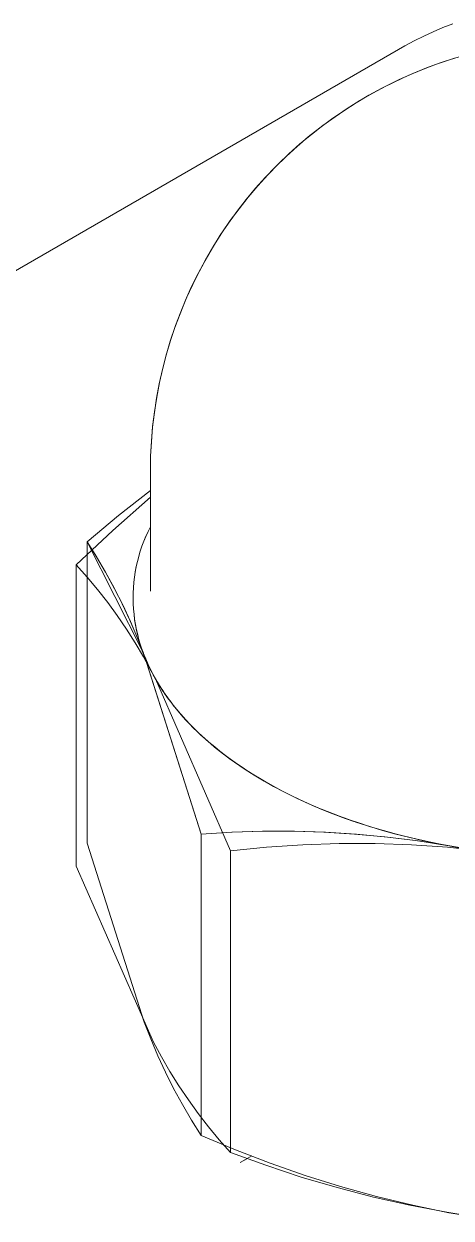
# Model space of a CAD drawing. Header units: millimetres. Extents: x -75 to 3710, y -20 to 2482.
# Drawn here: x 3580.54 to 3585.42, y 769.2 to 782.85 of the extents above; entities that cross this region are included whole.
import ezdxf

# ---------------------------------------------------------------- set-up
doc = ezdxf.new("R2010")
doc.units = ezdxf.units.MM
doc.layers.add('ZANO_R', color=7, linetype='Continuous', lineweight=0)

msp = doc.modelspace()

# ---------------------------------------------------------------- linework, layer by layer
at = {"layer": 'ZANO_R'}
for p, q in [((3585.33, 782.806), (3585.442, 782.849)), ((3585.002, 782.655), (3585.11, 782.709)), ((3585.11, 782.709), (3585.219, 782.759)), ((3585.219, 782.759), (3585.33, 782.806)), ((3567.571, 772.595), (3584.896, 782.598)), ((3584.896, 782.598), (3585.002, 782.655)), ((3585.246, 782.384), (3585.405, 782.438)), ((3585.3, 782.403), (3585.461, 782.456)), ((3585.3, 782.403), (3585.461, 782.456)), ((3585.3, 782.403), (3585.461, 782.456)), ((3585.3, 782.403), (3585.461, 782.456)), ((3585.405, 782.438), (3585.565, 782.487)), ((3584.829, 782.212), (3584.984, 782.281)), ((3584.829, 782.212), (3584.984, 782.281)), ((3584.829, 782.212), (3584.984, 782.281)), ((3584.829, 782.212), (3584.984, 782.281)), ((3584.933, 782.259), (3585.088, 782.324)), ((3584.984, 782.281), (3585.141, 782.345)), ((3584.984, 782.281), (3585.141, 782.345)), ((3584.984, 782.281), (3585.141, 782.345)), ((3584.984, 782.281), (3585.141, 782.345)), ((3585.088, 782.324), (3585.246, 782.384)), ((3585.141, 782.345), (3585.3, 782.403)), ((3585.141, 782.345), (3585.3, 782.403)), ((3585.141, 782.345), (3585.3, 782.403)), ((3585.141, 782.345), (3585.3, 782.403)), ((3584.63, 782.113), (3584.781, 782.188)), ((3584.677, 782.137), (3584.829, 782.212)), ((3584.677, 782.137), (3584.829, 782.212)), ((3584.677, 782.137), (3584.829, 782.212)), ((3584.677, 782.137), (3584.829, 782.212)), ((3584.781, 782.188), (3584.933, 782.259)), ((3584.338, 781.946), (3584.483, 782.032)), ((3584.381, 781.972), (3584.528, 782.057)), ((3584.381, 781.972), (3584.528, 782.057)), ((3584.381, 781.972), (3584.528, 782.057)), ((3584.381, 781.972), (3584.528, 782.057)), ((3584.483, 782.032), (3584.63, 782.113)), ((3584.528, 782.057), (3584.677, 782.137)), ((3584.528, 782.057), (3584.677, 782.137)), ((3584.528, 782.057), (3584.677, 782.137)), ((3584.528, 782.057), (3584.677, 782.137)), ((3584.097, 781.788), (3584.237, 781.883)), ((3584.097, 781.788), (3584.237, 781.883)), ((3584.097, 781.788), (3584.237, 781.883)), ((3584.097, 781.788), (3584.237, 781.883)), ((3584.196, 781.856), (3584.338, 781.946)), ((3584.237, 781.883), (3584.381, 781.972)), ((3584.237, 781.883), (3584.381, 781.972)), ((3584.237, 781.883), (3584.381, 781.972)), ((3584.237, 781.883), (3584.381, 781.972)), ((3583.923, 781.661), (3584.058, 781.761)), ((3583.959, 781.688), (3584.097, 781.788)), ((3583.959, 781.688), (3584.097, 781.788)), ((3583.959, 781.688), (3584.097, 781.788)), ((3583.959, 781.688), (3584.097, 781.788)), ((3584.058, 781.761), (3584.196, 781.856)), ((3583.791, 781.556), (3583.923, 781.661)), ((3583.826, 781.584), (3583.959, 781.688)), ((3583.826, 781.584), (3583.959, 781.688)), ((3583.826, 781.584), (3583.959, 781.688)), ((3583.826, 781.584), (3583.959, 781.688)), ((3583.569, 781.363), (3583.695, 781.476)), ((3583.569, 781.363), (3583.695, 781.476)), ((3583.569, 781.363), (3583.695, 781.476)), ((3583.569, 781.363), (3583.695, 781.476)), ((3583.663, 781.447), (3583.791, 781.556)), ((3583.695, 781.476), (3583.826, 781.584)), ((3583.695, 781.476), (3583.826, 781.584)), ((3583.695, 781.476), (3583.826, 781.584)), ((3583.695, 781.476), (3583.826, 781.584)), ((3583.418, 781.216), (3583.538, 781.334)), ((3583.447, 781.245), (3583.569, 781.363)), ((3583.447, 781.245), (3583.569, 781.363)), ((3583.447, 781.245), (3583.569, 781.363)), ((3583.447, 781.245), (3583.569, 781.363)), ((3583.538, 781.334), (3583.663, 781.447)), ((3583.302, 781.095), (3583.418, 781.216)), ((3583.328, 781.124), (3583.447, 781.245)), ((3583.328, 781.124), (3583.447, 781.245)), ((3583.328, 781.124), (3583.447, 781.245)), ((3583.328, 781.124), (3583.447, 781.245)), ((3583.189, 780.97), (3583.302, 781.095)), ((3583.214, 780.998), (3583.328, 781.124)), ((3583.214, 780.998), (3583.328, 781.124)), ((3583.214, 780.998), (3583.328, 781.124)), ((3583.214, 780.998), (3583.328, 781.124)), ((3583.082, 780.841), (3583.189, 780.97)), ((3583.105, 780.869), (3583.214, 780.998)), ((3583.105, 780.869), (3583.214, 780.998)), ((3583.105, 780.869), (3583.214, 780.998)), ((3583.105, 780.869), (3583.214, 780.998)), ((3582.978, 780.708), (3583.082, 780.841)), ((3583, 780.736), (3583.105, 780.869)), ((3583, 780.736), (3583.105, 780.869)), ((3583, 780.736), (3583.105, 780.869)), ((3583, 780.736), (3583.105, 780.869)), ((3582.879, 780.572), (3582.978, 780.708)), ((3582.899, 780.6), (3583, 780.736)), ((3582.899, 780.6), (3583, 780.736)), ((3582.899, 780.6), (3583, 780.736)), ((3582.899, 780.6), (3583, 780.736)), ((3582.785, 780.432), (3582.879, 780.572)), ((3582.803, 780.46), (3582.899, 780.6)), ((3582.803, 780.46), (3582.899, 780.6)), ((3582.803, 780.46), (3582.899, 780.6)), ((3582.803, 780.46), (3582.899, 780.6)), ((3582.696, 780.29), (3582.785, 780.432)), ((3582.712, 780.317), (3582.803, 780.46)), ((3582.712, 780.317), (3582.803, 780.46)), ((3582.712, 780.317), (3582.803, 780.46)), ((3582.712, 780.317), (3582.803, 780.46)), ((3582.612, 780.144), (3582.696, 780.29)), ((3582.626, 780.171), (3582.712, 780.317)), ((3582.626, 780.171), (3582.712, 780.317)), ((3582.626, 780.171), (3582.712, 780.317)), ((3582.626, 780.171), (3582.712, 780.317)), ((3582.532, 779.996), (3582.612, 780.144)), ((3582.546, 780.022), (3582.626, 780.171)), ((3582.546, 780.022), (3582.626, 780.171)), ((3582.546, 780.022), (3582.626, 780.171)), ((3582.546, 780.022), (3582.626, 780.171)), ((3582.458, 779.845), (3582.532, 779.996)), ((3582.47, 779.87), (3582.546, 780.022)), ((3582.47, 779.87), (3582.546, 780.022)), ((3582.47, 779.87), (3582.546, 780.022)), ((3582.47, 779.87), (3582.546, 780.022)), ((3582.389, 779.692), (3582.458, 779.845)), ((3582.399, 779.716), (3582.47, 779.87)), ((3582.399, 779.716), (3582.47, 779.87)), ((3582.399, 779.716), (3582.47, 779.87)), ((3582.399, 779.716), (3582.47, 779.87)), ((3582.325, 779.536), (3582.389, 779.692)), ((3582.334, 779.559), (3582.399, 779.716)), ((3582.334, 779.559), (3582.399, 779.716)), ((3582.334, 779.559), (3582.399, 779.716)), ((3582.334, 779.559), (3582.399, 779.716)), ((3582.274, 779.401), (3582.334, 779.559)), ((3582.274, 779.401), (3582.334, 779.559)), ((3582.274, 779.401), (3582.334, 779.559)), ((3582.274, 779.401), (3582.334, 779.559)), ((3582.267, 779.38), (3582.325, 779.536)), ((3582.214, 779.221), (3582.267, 779.38)), ((3582.22, 779.24), (3582.274, 779.401)), ((3582.22, 779.24), (3582.274, 779.401)), ((3582.22, 779.24), (3582.274, 779.401)), ((3582.22, 779.24), (3582.274, 779.401)), ((3582.166, 779.061), (3582.214, 779.221)), ((3582.171, 779.078), (3582.22, 779.24)), ((3582.171, 779.078), (3582.22, 779.24)), ((3582.171, 779.078), (3582.22, 779.24)), ((3582.171, 779.078), (3582.22, 779.24)), ((3582.124, 778.899), (3582.166, 779.061)), ((3582.128, 778.914), (3582.171, 779.078)), ((3582.128, 778.914), (3582.171, 779.078)), ((3582.128, 778.914), (3582.171, 779.078)), ((3582.128, 778.914), (3582.171, 779.078)), ((3582.088, 778.735), (3582.124, 778.899)), ((3582.091, 778.749), (3582.128, 778.914)), ((3582.091, 778.749), (3582.128, 778.914)), ((3582.091, 778.749), (3582.128, 778.914)), ((3582.091, 778.749), (3582.128, 778.914)), ((3582.057, 778.571), (3582.088, 778.735)), ((3582.059, 778.582), (3582.091, 778.749)), ((3582.059, 778.582), (3582.091, 778.749)), ((3582.059, 778.582), (3582.091, 778.749)), ((3582.059, 778.582), (3582.091, 778.749)), ((3582.032, 778.406), (3582.057, 778.571)), ((3582.033, 778.415), (3582.059, 778.582)), ((3582.033, 778.415), (3582.059, 778.582)), ((3582.033, 778.415), (3582.059, 778.582)), ((3582.033, 778.415), (3582.059, 778.582)), ((3582.012, 778.246), (3582.033, 778.415)), ((3582.012, 778.246), (3582.033, 778.415)), ((3582.012, 778.246), (3582.033, 778.415)), ((3582.012, 778.246), (3582.033, 778.415)), ((3582.012, 778.24), (3582.032, 778.406)), ((3581.998, 778.078), (3582.012, 778.246)), ((3581.998, 778.078), (3582.012, 778.246)), ((3581.998, 778.078), (3582.012, 778.246)), ((3581.998, 778.078), (3582.012, 778.246)), ((3581.998, 778.073), (3582.012, 778.24)), ((3581.989, 777.908), (3581.998, 778.078)), ((3581.989, 777.908), (3581.998, 778.078)), ((3581.989, 777.908), (3581.998, 778.078)), ((3581.989, 777.908), (3581.998, 778.078)), ((3581.989, 777.906), (3581.998, 778.073)), ((3581.986, 777.739), (3581.989, 777.908)), ((3581.986, 777.739), (3581.989, 777.908)), ((3581.986, 777.739), (3581.989, 777.908)), ((3581.986, 777.739), (3581.989, 777.908)), ((3581.986, 777.739), (3581.989, 777.906)), ((3581.986, 776.364), (3581.986, 777.739)), ((3581.986, 776.364), (3581.986, 777.739)), ((3581.986, 776.364), (3581.986, 777.739)), ((3581.986, 776.364), (3581.986, 777.739)), ((3581.986, 776.364), (3581.986, 777.739)), ((3581.62, 777.228), (3581.986, 777.517)), ((3581.62, 777.228), (3581.986, 777.517)), ((3581.62, 777.228), (3581.986, 777.517)), ((3581.62, 777.228), (3581.986, 777.517)), ((3581.986, 777.438), (3581.556, 777.059)), ((3581.262, 776.93), (3581.62, 777.228)), ((3581.262, 776.93), (3581.62, 777.228)), ((3581.262, 776.93), (3581.62, 777.228)), ((3581.262, 776.93), (3581.62, 777.228)), ((3581.986, 777.101), (3581.959, 777.047)), ((3581.959, 777.047), (3581.986, 777.101)), ((3581.986, 777.101), (3581.959, 777.047)), ((3581.986, 777.101), (3581.959, 777.047)), ((3581.986, 777.101), (3581.959, 777.047)), ((3581.556, 777.059), (3581.139, 776.666)), ((3581.934, 776.992), (3581.911, 776.936)), ((3581.934, 776.992), (3581.911, 776.936)), ((3581.934, 776.992), (3581.911, 776.936)), ((3581.934, 776.992), (3581.911, 776.936)), ((3581.911, 776.935), (3581.934, 776.991)), ((3581.959, 777.047), (3581.934, 776.992)), ((3581.934, 776.991), (3581.959, 777.047)), ((3581.959, 777.047), (3581.934, 776.992)), ((3581.959, 777.047), (3581.934, 776.992)), ((3581.959, 777.047), (3581.934, 776.992)), ((3581.897, 775.679), (3581.262, 776.93)), ((3581.262, 773.485), (3581.262, 776.93)), ((3581.897, 775.679), (3581.262, 776.93)), ((3581.262, 773.485), (3581.262, 776.93)), ((3581.262, 773.485), (3581.262, 776.93)), ((3581.371, 776.757), (3581.262, 776.93)), ((3581.262, 773.485), (3581.262, 776.93)), ((3581.373, 776.754), (3581.262, 776.93)), ((3581.853, 776.761), (3581.871, 776.82)), ((3581.871, 776.822), (3581.854, 776.764)), ((3581.871, 776.822), (3581.854, 776.764)), ((3581.871, 776.822), (3581.854, 776.764)), ((3581.871, 776.822), (3581.854, 776.764)), ((3581.89, 776.879), (3581.871, 776.822)), ((3581.89, 776.879), (3581.871, 776.822)), ((3581.89, 776.879), (3581.871, 776.822)), ((3581.89, 776.879), (3581.871, 776.822)), ((3581.871, 776.82), (3581.89, 776.878)), ((3581.911, 776.936), (3581.89, 776.879)), ((3581.911, 776.936), (3581.89, 776.879)), ((3581.911, 776.936), (3581.89, 776.879)), ((3581.911, 776.936), (3581.89, 776.879)), ((3581.89, 776.878), (3581.911, 776.935)), ((3581.474, 776.581), (3581.371, 776.757)), ((3581.478, 776.575), (3581.373, 776.754)), ((3581.838, 776.705), (3581.825, 776.646)), ((3581.838, 776.705), (3581.825, 776.646)), ((3581.838, 776.705), (3581.825, 776.646)), ((3581.838, 776.705), (3581.825, 776.646)), ((3581.825, 776.643), (3581.838, 776.702)), ((3581.854, 776.764), (3581.838, 776.705)), ((3581.854, 776.764), (3581.838, 776.705)), ((3581.854, 776.764), (3581.838, 776.705)), ((3581.854, 776.764), (3581.838, 776.705)), ((3581.838, 776.702), (3581.853, 776.761)), ((3581.139, 773.22), (3581.139, 776.666)), ((3581.139, 776.666), (3581.263, 776.526)), ((3581.572, 776.402), (3581.474, 776.581)), ((3581.577, 776.392), (3581.478, 776.575)), ((3581.814, 776.586), (3581.805, 776.526)), ((3581.814, 776.586), (3581.805, 776.526)), ((3581.814, 776.586), (3581.805, 776.526)), ((3581.814, 776.586), (3581.805, 776.526)), ((3581.805, 776.523), (3581.814, 776.583)), ((3581.825, 776.646), (3581.814, 776.586)), ((3581.825, 776.646), (3581.814, 776.586)), ((3581.825, 776.646), (3581.814, 776.586)), ((3581.825, 776.646), (3581.814, 776.586)), ((3581.814, 776.583), (3581.825, 776.643)), ((3581.263, 776.526), (3581.383, 776.383)), ((3581.793, 776.406), (3581.79, 776.345)), ((3581.793, 776.406), (3581.79, 776.345)), ((3581.793, 776.406), (3581.79, 776.345)), ((3581.793, 776.406), (3581.79, 776.345)), ((3581.798, 776.466), (3581.793, 776.406)), ((3581.798, 776.466), (3581.793, 776.406)), ((3581.798, 776.466), (3581.793, 776.406)), ((3581.798, 776.466), (3581.793, 776.406)), ((3581.793, 776.401), (3581.798, 776.462)), ((3581.805, 776.526), (3581.798, 776.466)), ((3581.805, 776.526), (3581.798, 776.466)), ((3581.805, 776.526), (3581.798, 776.466)), ((3581.805, 776.526), (3581.798, 776.466)), ((3581.798, 776.462), (3581.805, 776.523)), ((3581.383, 776.383), (3581.498, 776.236)), ((3581.664, 776.219), (3581.572, 776.402)), ((3581.67, 776.207), (3581.577, 776.392)), ((3581.79, 776.345), (3581.789, 776.285)), ((3581.79, 776.345), (3581.789, 776.285)), ((3581.79, 776.345), (3581.789, 776.285)), ((3581.79, 776.345), (3581.789, 776.285)), ((3581.789, 776.279), (3581.79, 776.34)), ((3581.789, 776.285), (3581.79, 776.224)), ((3581.789, 776.285), (3581.79, 776.224)), ((3581.789, 776.285), (3581.79, 776.224)), ((3581.789, 776.285), (3581.79, 776.224)), ((3581.79, 776.219), (3581.789, 776.279)), ((3581.79, 776.34), (3581.793, 776.401)), ((3581.498, 776.236), (3581.608, 776.085)), ((3581.751, 776.034), (3581.664, 776.219)), ((3581.758, 776.019), (3581.67, 776.207)), ((3581.79, 776.224), (3581.793, 776.164)), ((3581.79, 776.224), (3581.793, 776.164)), ((3581.79, 776.224), (3581.793, 776.164)), ((3581.79, 776.224), (3581.793, 776.164)), ((3581.793, 776.158), (3581.79, 776.219)), ((3581.793, 776.164), (3581.799, 776.103)), ((3581.793, 776.164), (3581.799, 776.103)), ((3581.793, 776.164), (3581.799, 776.103)), ((3581.793, 776.164), (3581.799, 776.103)), ((3581.799, 776.097), (3581.793, 776.158)), ((3581.608, 776.085), (3581.713, 775.931)), ((3581.831, 775.847), (3581.751, 776.034)), ((3581.839, 775.828), (3581.758, 776.019)), ((3581.799, 776.103), (3581.806, 776.043)), ((3581.799, 776.103), (3581.806, 776.043)), ((3581.799, 776.103), (3581.806, 776.043)), ((3581.799, 776.103), (3581.806, 776.043)), ((3581.806, 776.036), (3581.799, 776.097)), ((3581.806, 776.043), (3581.816, 775.983)), ((3581.806, 776.043), (3581.816, 775.983)), ((3581.806, 776.043), (3581.816, 775.983)), ((3581.806, 776.043), (3581.816, 775.983)), ((3581.816, 775.976), (3581.806, 776.036)), ((3581.713, 775.931), (3581.813, 775.774)), ((3581.816, 775.983), (3581.827, 775.924)), ((3581.816, 775.983), (3581.827, 775.924)), ((3581.816, 775.983), (3581.827, 775.924)), ((3581.816, 775.983), (3581.827, 775.924)), ((3581.827, 775.916), (3581.816, 775.976)), ((3581.827, 775.924), (3581.841, 775.865)), ((3581.827, 775.924), (3581.841, 775.865)), ((3581.827, 775.924), (3581.841, 775.865)), ((3581.827, 775.924), (3581.841, 775.865)), ((3581.841, 775.857), (3581.827, 775.916)), ((3581.841, 775.865), (3581.856, 775.806)), ((3581.841, 775.865), (3581.856, 775.806)), ((3581.841, 775.865), (3581.856, 775.806)), ((3581.841, 775.865), (3581.856, 775.806)), ((3581.813, 775.774), (3581.907, 775.613)), ((3581.906, 775.657), (3581.831, 775.847)), ((3581.915, 775.634), (3581.839, 775.828)), ((3581.857, 775.798), (3581.841, 775.857)), ((3581.856, 775.806), (3581.874, 775.748)), ((3581.856, 775.806), (3581.874, 775.748)), ((3581.856, 775.806), (3581.874, 775.748)), ((3581.856, 775.806), (3581.874, 775.748)), ((3581.874, 775.74), (3581.857, 775.798)), ((3581.874, 775.748), (3581.893, 775.691)), ((3581.874, 775.748), (3581.893, 775.691)), ((3581.874, 775.748), (3581.893, 775.691)), ((3581.874, 775.748), (3581.893, 775.691)), ((3581.894, 775.682), (3581.874, 775.74)), ((3581.893, 775.691), (3581.915, 775.634)), ((3581.893, 775.691), (3581.915, 775.634)), ((3581.893, 775.691), (3581.915, 775.634)), ((3581.893, 775.691), (3581.915, 775.634)), ((3581.915, 775.625), (3581.894, 775.682)), ((3581.907, 775.613), (3581.997, 775.449)), ((3581.915, 775.634), (3581.933, 775.59)), ((3581.915, 775.634), (3581.933, 775.59)), ((3581.915, 775.634), (3581.933, 775.589)), ((3581.915, 775.634), (3581.933, 775.589)), ((3582.567, 773.589), (3581.915, 775.634)), ((3581.939, 775.569), (3581.915, 775.625)), ((3582.567, 773.589), (3581.923, 775.611)), ((3582.567, 773.589), (3581.932, 775.589)), ((3582.567, 773.589), (3581.932, 775.589)), ((3581.933, 775.59), (3581.952, 775.545)), ((3581.933, 775.59), (3581.952, 775.545)), ((3581.933, 775.589), (3581.953, 775.544)), ((3581.933, 775.589), (3581.953, 775.544)), ((3581.964, 775.513), (3581.939, 775.569)), ((3581.952, 775.545), (3581.973, 775.5)), ((3581.952, 775.545), (3581.973, 775.5)), ((3581.953, 775.544), (3581.974, 775.498)), ((3581.953, 775.544), (3581.974, 775.498)), ((3581.992, 775.459), (3581.964, 775.513)), ((3581.973, 775.5), (3581.994, 775.456)), ((3581.973, 775.5), (3581.994, 775.456)), ((3581.974, 775.498), (3581.996, 775.453)), ((3581.974, 775.498), (3581.996, 775.453)), ((3582.021, 775.405), (3581.992, 775.459)), ((3581.994, 775.456), (3582.017, 775.412)), ((3581.994, 775.456), (3582.017, 775.412)), ((3581.996, 775.453), (3582.019, 775.408)), ((3581.996, 775.453), (3582.019, 775.408)), ((3582.017, 775.412), (3582.042, 775.367)), ((3582.017, 775.412), (3582.042, 775.367)), ((3582.019, 775.408), (3582.044, 775.363)), ((3582.019, 775.408), (3582.044, 775.363)), ((3582.045, 775.362), (3582.021, 775.405)), ((3582.042, 775.367), (3582.068, 775.323)), ((3582.042, 775.367), (3582.068, 775.323)), ((3582.044, 775.363), (3582.071, 775.318)), ((3582.044, 775.363), (3582.071, 775.318)), ((3582.07, 775.318), (3582.045, 775.362)), ((3582.045, 775.361), (3582.902, 773.396)), ((3582.068, 775.323), (3582.095, 775.279)), ((3582.068, 775.323), (3582.095, 775.279)), ((3582.097, 775.275), (3582.07, 775.318)), ((3582.071, 775.318), (3582.098, 775.273)), ((3582.071, 775.318), (3582.098, 775.273)), ((3582.095, 775.279), (3582.123, 775.234)), ((3582.095, 775.279), (3582.123, 775.234)), ((3582.125, 775.231), (3582.097, 775.275)), ((3582.098, 775.273), (3582.127, 775.228)), ((3582.098, 775.273), (3582.127, 775.228)), ((3582.123, 775.234), (3582.153, 775.19)), ((3582.123, 775.234), (3582.153, 775.19)), ((3582.154, 775.188), (3582.125, 775.231)), ((3582.127, 775.228), (3582.157, 775.183)), ((3582.127, 775.228), (3582.157, 775.183)), ((3582.153, 775.19), (3582.183, 775.147)), ((3582.153, 775.19), (3582.183, 775.147)), ((3582.185, 775.145), (3582.154, 775.188)), ((3582.157, 775.183), (3582.189, 775.139)), ((3582.157, 775.183), (3582.189, 775.139)), ((3582.183, 775.147), (3582.216, 775.103)), ((3582.183, 775.147), (3582.216, 775.103)), ((3582.216, 775.102), (3582.185, 775.145)), ((3582.189, 775.139), (3582.222, 775.095)), ((3582.189, 775.139), (3582.222, 775.095)), ((3582.216, 775.103), (3582.249, 775.059)), ((3582.216, 775.103), (3582.249, 775.059)), ((3582.249, 775.059), (3582.216, 775.102)), ((3582.222, 775.095), (3582.256, 775.05)), ((3582.222, 775.095), (3582.256, 775.05)), ((3582.249, 775.059), (3582.284, 775.016)), ((3582.284, 775.017), (3582.249, 775.059)), ((3582.249, 775.059), (3582.284, 775.016)), ((3582.256, 775.05), (3582.292, 775.007)), ((3582.256, 775.05), (3582.292, 775.007)), ((3582.319, 774.974), (3582.284, 775.017)), ((3582.284, 775.016), (3582.32, 774.973)), ((3582.284, 775.016), (3582.32, 774.973)), ((3582.292, 775.007), (3582.329, 774.963)), ((3582.292, 775.007), (3582.329, 774.963)), ((3582.356, 774.932), (3582.319, 774.974)), ((3582.32, 774.973), (3582.357, 774.93)), ((3582.32, 774.973), (3582.357, 774.93)), ((3582.329, 774.963), (3582.367, 774.919)), ((3582.329, 774.963), (3582.367, 774.919)), ((3582.394, 774.89), (3582.356, 774.932)), ((3582.357, 774.93), (3582.396, 774.888)), ((3582.357, 774.93), (3582.396, 774.888)), ((3582.367, 774.919), (3582.407, 774.876)), ((3582.367, 774.919), (3582.407, 774.876)), ((3582.434, 774.848), (3582.394, 774.89)), ((3582.396, 774.888), (3582.436, 774.845)), ((3582.396, 774.888), (3582.436, 774.845)), ((3582.407, 774.876), (3582.448, 774.833)), ((3582.407, 774.876), (3582.448, 774.833)), ((3582.474, 774.806), (3582.434, 774.848)), ((3582.436, 774.845), (3582.477, 774.803)), ((3582.436, 774.845), (3582.477, 774.803)), ((3582.448, 774.833), (3582.49, 774.791)), ((3582.448, 774.833), (3582.49, 774.791)), ((3582.516, 774.765), (3582.474, 774.806)), ((3582.477, 774.803), (3582.52, 774.762)), ((3582.477, 774.803), (3582.52, 774.762)), ((3582.49, 774.791), (3582.533, 774.749)), ((3582.49, 774.791), (3582.533, 774.749)), ((3582.559, 774.724), (3582.516, 774.765)), ((3582.52, 774.762), (3582.563, 774.72)), ((3582.52, 774.762), (3582.563, 774.72)), ((3582.533, 774.749), (3582.578, 774.707)), ((3582.533, 774.749), (3582.578, 774.707)), ((3582.604, 774.683), (3582.559, 774.724)), ((3582.563, 774.72), (3582.608, 774.679)), ((3582.563, 774.72), (3582.608, 774.679)), ((3582.578, 774.707), (3582.624, 774.665)), ((3582.578, 774.707), (3582.624, 774.665)), ((3582.65, 774.643), (3582.604, 774.683)), ((3582.608, 774.679), (3582.655, 774.639)), ((3582.608, 774.679), (3582.655, 774.639)), ((3582.624, 774.665), (3582.672, 774.624)), ((3582.624, 774.665), (3582.672, 774.624)), ((3582.745, 774.564), (3582.65, 774.643)), ((3582.655, 774.639), (3582.702, 774.599)), ((3582.655, 774.639), (3582.702, 774.599)), ((3582.672, 774.624), (3582.72, 774.583)), ((3582.672, 774.624), (3582.72, 774.583)), ((3582.702, 774.599), (3582.8, 774.519)), ((3582.702, 774.599), (3582.8, 774.519)), ((3582.72, 774.583), (3582.821, 774.503)), ((3582.72, 774.583), (3582.821, 774.503)), ((3582.844, 774.486), (3582.745, 774.564)), ((3582.8, 774.519), (3582.903, 774.442)), ((3582.8, 774.519), (3582.903, 774.442)), ((3582.821, 774.503), (3582.927, 774.425)), ((3582.821, 774.503), (3582.927, 774.425)), ((3582.949, 774.409), (3582.844, 774.486)), ((3582.903, 774.442), (3583.011, 774.367)), ((3582.903, 774.442), (3583.011, 774.367)), ((3582.927, 774.425), (3583.037, 774.349)), ((3582.927, 774.425), (3583.037, 774.349)), ((3583.058, 774.335), (3582.949, 774.409)), ((3583.011, 774.367), (3583.122, 774.293)), ((3583.011, 774.367), (3583.122, 774.293)), ((3583.037, 774.349), (3583.151, 774.275)), ((3583.037, 774.349), (3583.151, 774.275)), ((3583.171, 774.263), (3583.058, 774.335)), ((3583.122, 774.293), (3583.238, 774.222)), ((3583.122, 774.293), (3583.238, 774.222)), ((3583.151, 774.275), (3583.27, 774.203)), ((3583.151, 774.275), (3583.27, 774.203)), ((3583.288, 774.192), (3583.171, 774.263)), ((3583.238, 774.222), (3583.358, 774.153)), ((3583.238, 774.222), (3583.358, 774.153)), ((3583.27, 774.203), (3583.393, 774.133)), ((3583.27, 774.203), (3583.393, 774.133)), ((3583.41, 774.124), (3583.288, 774.192)), ((3583.358, 774.153), (3583.482, 774.086)), ((3583.358, 774.153), (3583.482, 774.086)), ((3583.393, 774.133), (3583.52, 774.066)), ((3583.393, 774.133), (3583.52, 774.066)), ((3583.535, 774.059), (3583.41, 774.124)), ((3583.482, 774.086), (3583.609, 774.022)), ((3583.482, 774.086), (3583.609, 774.022)), ((3583.52, 774.066), (3583.65, 774.002)), ((3583.52, 774.066), (3583.65, 774.002)), ((3583.664, 773.995), (3583.535, 774.059)), ((3583.609, 774.022), (3583.739, 773.96)), ((3583.609, 774.022), (3583.739, 773.96)), ((3583.65, 774.002), (3583.783, 773.94)), ((3583.65, 774.002), (3583.783, 773.94)), ((3583.797, 773.934), (3583.664, 773.995)), ((3583.739, 773.96), (3583.873, 773.901)), ((3583.739, 773.96), (3583.873, 773.901)), ((3583.783, 773.94), (3583.92, 773.881)), ((3583.783, 773.94), (3583.92, 773.881)), ((3583.932, 773.876), (3583.797, 773.934)), ((3583.873, 773.901), (3584.009, 773.845)), ((3583.873, 773.901), (3584.009, 773.845)), ((3583.92, 773.881), (3584.06, 773.825)), ((3583.92, 773.881), (3584.06, 773.825)), ((3584.071, 773.821), (3583.932, 773.876)), ((3584.009, 773.845), (3584.148, 773.792)), ((3584.009, 773.845), (3584.148, 773.792)), ((3584.06, 773.825), (3584.202, 773.772)), ((3584.06, 773.825), (3584.202, 773.772)), ((3584.212, 773.768), (3584.071, 773.821)), ((3584.148, 773.792), (3584.289, 773.741)), ((3584.148, 773.792), (3584.289, 773.741)), ((3584.202, 773.772), (3584.346, 773.722)), ((3584.202, 773.772), (3584.346, 773.722)), ((3584.356, 773.719), (3584.212, 773.768)), ((3584.289, 773.741), (3584.433, 773.693)), ((3584.289, 773.741), (3584.433, 773.693)), ((3584.346, 773.722), (3584.493, 773.675)), ((3584.346, 773.722), (3584.493, 773.675)), ((3584.502, 773.672), (3584.356, 773.719)), ((3584.433, 773.693), (3584.578, 773.649)), ((3584.433, 773.693), (3584.578, 773.649)), ((3582.922, 773.611), (3582.567, 773.589)), ((3582.922, 773.611), (3582.567, 773.589)), ((3582.922, 773.611), (3582.567, 773.589)), ((3582.917, 773.61), (3582.567, 773.589)), ((3582.567, 770.144), (3582.567, 773.589)), ((3582.567, 773.589), (3582.567, 770.144)), ((3582.567, 773.589), (3582.567, 770.144)), ((3582.567, 773.589), (3582.567, 770.144)), ((3583.267, 773.621), (3582.917, 773.61)), ((3583.277, 773.622), (3582.922, 773.611)), ((3583.277, 773.622), (3582.922, 773.611)), ((3583.277, 773.622), (3582.922, 773.611)), ((3583.618, 773.621), (3583.267, 773.621)), ((3583.632, 773.621), (3583.277, 773.622)), ((3583.632, 773.621), (3583.277, 773.622)), ((3583.632, 773.621), (3583.277, 773.622)), ((3583.968, 773.611), (3583.618, 773.621)), ((3583.988, 773.61), (3583.632, 773.621)), ((3583.988, 773.61), (3583.632, 773.621)), ((3583.988, 773.61), (3583.632, 773.621)), ((3584.318, 773.589), (3583.968, 773.611)), ((3584.342, 773.588), (3583.988, 773.61)), ((3584.342, 773.588), (3583.988, 773.61)), ((3584.342, 773.588), (3583.988, 773.61)), ((3584.667, 773.557), (3584.318, 773.589)), ((3584.696, 773.554), (3584.342, 773.588)), ((3584.696, 773.554), (3584.342, 773.588)), ((3584.696, 773.554), (3584.342, 773.588)), ((3584.493, 773.675), (3584.641, 773.63)), ((3584.493, 773.675), (3584.641, 773.63)), ((3584.65, 773.628), (3584.502, 773.672)), ((3584.578, 773.649), (3584.725, 773.607)), ((3584.578, 773.649), (3584.725, 773.607)), ((3584.641, 773.63), (3584.791, 773.589)), ((3584.641, 773.63), (3584.791, 773.589)), ((3584.799, 773.587), (3584.65, 773.628)), ((3585.015, 773.515), (3584.667, 773.557)), ((3585.048, 773.51), (3584.696, 773.554)), ((3585.048, 773.51), (3584.696, 773.554)), ((3585.048, 773.51), (3584.696, 773.554)), ((3584.725, 773.607), (3584.873, 773.568)), ((3584.725, 773.607), (3584.873, 773.568)), ((3584.791, 773.589), (3584.942, 773.551)), ((3584.791, 773.589), (3584.942, 773.551)), ((3584.95, 773.549), (3584.799, 773.587)), ((3584.873, 773.568), (3585.022, 773.532)), ((3584.873, 773.568), (3585.022, 773.532)), ((3584.942, 773.551), (3585.094, 773.516)), ((3584.942, 773.551), (3585.094, 773.516)), ((3585.102, 773.514), (3584.95, 773.549)), ((3581.262, 773.485), (3581.915, 771.439)), ((3581.915, 771.439), (3581.262, 773.485)), ((3581.915, 771.439), (3581.262, 773.485)), ((3581.915, 771.439), (3581.262, 773.485)), ((3582.902, 773.396), (3583.314, 773.438)), ((3583.314, 773.438), (3583.728, 773.467)), ((3583.728, 773.467), (3584.142, 773.481)), ((3584.142, 773.481), (3584.556, 773.481)), ((3584.556, 773.481), (3584.97, 773.466)), ((3584.97, 773.466), (3585.384, 773.437)), ((3585.361, 773.461), (3585.015, 773.515)), ((3585.022, 773.532), (3585.172, 773.499)), ((3585.022, 773.532), (3585.172, 773.499)), ((3585.399, 773.455), (3585.048, 773.51)), ((3585.399, 773.455), (3585.048, 773.51)), ((3585.399, 773.455), (3585.048, 773.51)), ((3585.094, 773.516), (3585.246, 773.484)), ((3585.094, 773.516), (3585.246, 773.484)), ((3585.255, 773.482), (3585.102, 773.514)), ((3585.172, 773.499), (3585.323, 773.469)), ((3585.172, 773.499), (3585.323, 773.469)), ((3585.246, 773.484), (3585.399, 773.455)), ((3585.246, 773.484), (3585.399, 773.455)), ((3585.409, 773.453), (3585.255, 773.482)), ((3585.384, 773.437), (3585.796, 773.393)), ((3585.815, 773.368), (3585.399, 773.455)), ((3585.815, 773.368), (3585.399, 773.455)), ((3585.399, 773.455), (3585.666, 773.409)), ((3585.399, 773.455), (3585.666, 773.409)), ((3585.815, 773.368), (3585.399, 773.455)), ((3585.563, 773.427), (3585.409, 773.453)), ((3582.902, 773.396), (3582.902, 769.95)), ((3582.021, 771.211), (3581.139, 773.22)), ((3581.915, 771.439), (3581.99, 771.246)), ((3581.99, 771.246), (3581.915, 771.439)), ((3581.99, 771.246), (3581.915, 771.439)), ((3581.99, 771.246), (3581.915, 771.439)), ((3581.99, 771.246), (3582.071, 771.055)), ((3582.072, 771.055), (3581.99, 771.246)), ((3582.072, 771.055), (3581.99, 771.246)), ((3582.072, 771.055), (3581.99, 771.246)), ((3582.112, 771.041), (3582.021, 771.211)), ((3582.071, 771.055), (3582.159, 770.866)), ((3582.159, 770.866), (3582.072, 771.055)), ((3582.159, 770.866), (3582.072, 771.055)), ((3582.159, 770.866), (3582.072, 771.055)), ((3582.209, 770.874), (3582.112, 771.041)), ((3582.159, 770.866), (3582.252, 770.681)), ((3582.252, 770.681), (3582.159, 770.866)), ((3582.252, 770.681), (3582.159, 770.866)), ((3582.252, 770.681), (3582.159, 770.866)), ((3582.312, 770.711), (3582.209, 770.874)), ((3582.252, 770.681), (3582.352, 770.498)), ((3582.352, 770.498), (3582.252, 770.681)), ((3582.352, 770.498), (3582.252, 770.681)), ((3582.352, 770.498), (3582.252, 770.681)), ((3582.42, 770.551), (3582.312, 770.711)), ((3582.533, 770.395), (3582.42, 770.551)), ((3582.352, 770.498), (3582.457, 770.319)), ((3582.457, 770.319), (3582.352, 770.498)), ((3582.457, 770.319), (3582.352, 770.498)), ((3582.457, 770.319), (3582.352, 770.498)), ((3582.457, 770.319), (3582.567, 770.144)), ((3582.567, 770.144), (3582.457, 770.319)), ((3582.567, 770.144), (3582.457, 770.319)), ((3582.567, 770.144), (3582.457, 770.319)), ((3582.651, 770.243), (3582.533, 770.395)), ((3582.567, 770.144), (3582.959, 769.978)), ((3582.567, 770.144), (3582.959, 769.978)), ((3582.567, 770.144), (3582.959, 769.978)), ((3582.567, 770.144), (3582.959, 769.978)), ((3582.774, 770.094), (3582.651, 770.243)), ((3582.902, 769.95), (3582.774, 770.094)), ((3582.902, 769.95), (3583.304, 769.803)), ((3582.959, 769.978), (3583.355, 769.826)), ((3582.959, 769.978), (3583.355, 769.826)), ((3582.959, 769.978), (3583.355, 769.826)), ((3582.959, 769.978), (3583.355, 769.826)), ((3583.014, 769.833), (3583.145, 769.909)), ((3583.145, 769.909), (3583.014, 769.833)), ((3583.145, 769.909), (3583.014, 769.833)), ((3583.145, 769.909), (3583.014, 769.833)), ((3583.095, 769.88), (3583.014, 769.833)), ((3583.304, 769.803), (3583.71, 769.668)), ((3583.355, 769.826), (3583.756, 769.686)), ((3583.355, 769.826), (3583.756, 769.686)), ((3583.355, 769.826), (3583.756, 769.686)), ((3583.355, 769.826), (3583.756, 769.686)), ((3583.71, 769.668), (3584.121, 769.547)), ((3583.756, 769.686), (3584.161, 769.56)), ((3583.756, 769.686), (3584.161, 769.56)), ((3583.756, 769.686), (3584.161, 769.56)), ((3583.756, 769.686), (3584.161, 769.56)), ((3584.121, 769.547), (3584.535, 769.439)), ((3584.161, 769.56), (3584.571, 769.446)), ((3584.161, 769.56), (3584.571, 769.446)), ((3584.161, 769.56), (3584.571, 769.446)), ((3584.161, 769.56), (3584.571, 769.446)), ((3584.571, 769.446), (3584.984, 769.346)), ((3584.571, 769.446), (3584.984, 769.346)), ((3584.571, 769.446), (3584.984, 769.346)), ((3584.571, 769.446), (3584.984, 769.346)), ((3584.535, 769.439), (3584.953, 769.345)), ((3584.953, 769.345), (3585.373, 769.265)), ((3584.984, 769.346), (3585.399, 769.26)), ((3584.984, 769.346), (3585.399, 769.26)), ((3584.984, 769.346), (3585.399, 769.26)), ((3584.984, 769.346), (3585.399, 769.26)), ((3585.373, 769.265), (3585.796, 769.199)), ((3585.399, 769.26), (3585.75, 769.205)), ((3585.399, 769.26), (3585.75, 769.205)), ((3585.399, 769.26), (3585.75, 769.205)), ((3585.399, 769.26), (3585.75, 769.205))]:
    msp.add_line(p, q, dxfattribs=at)

doc.saveas('drawing.dxf')
